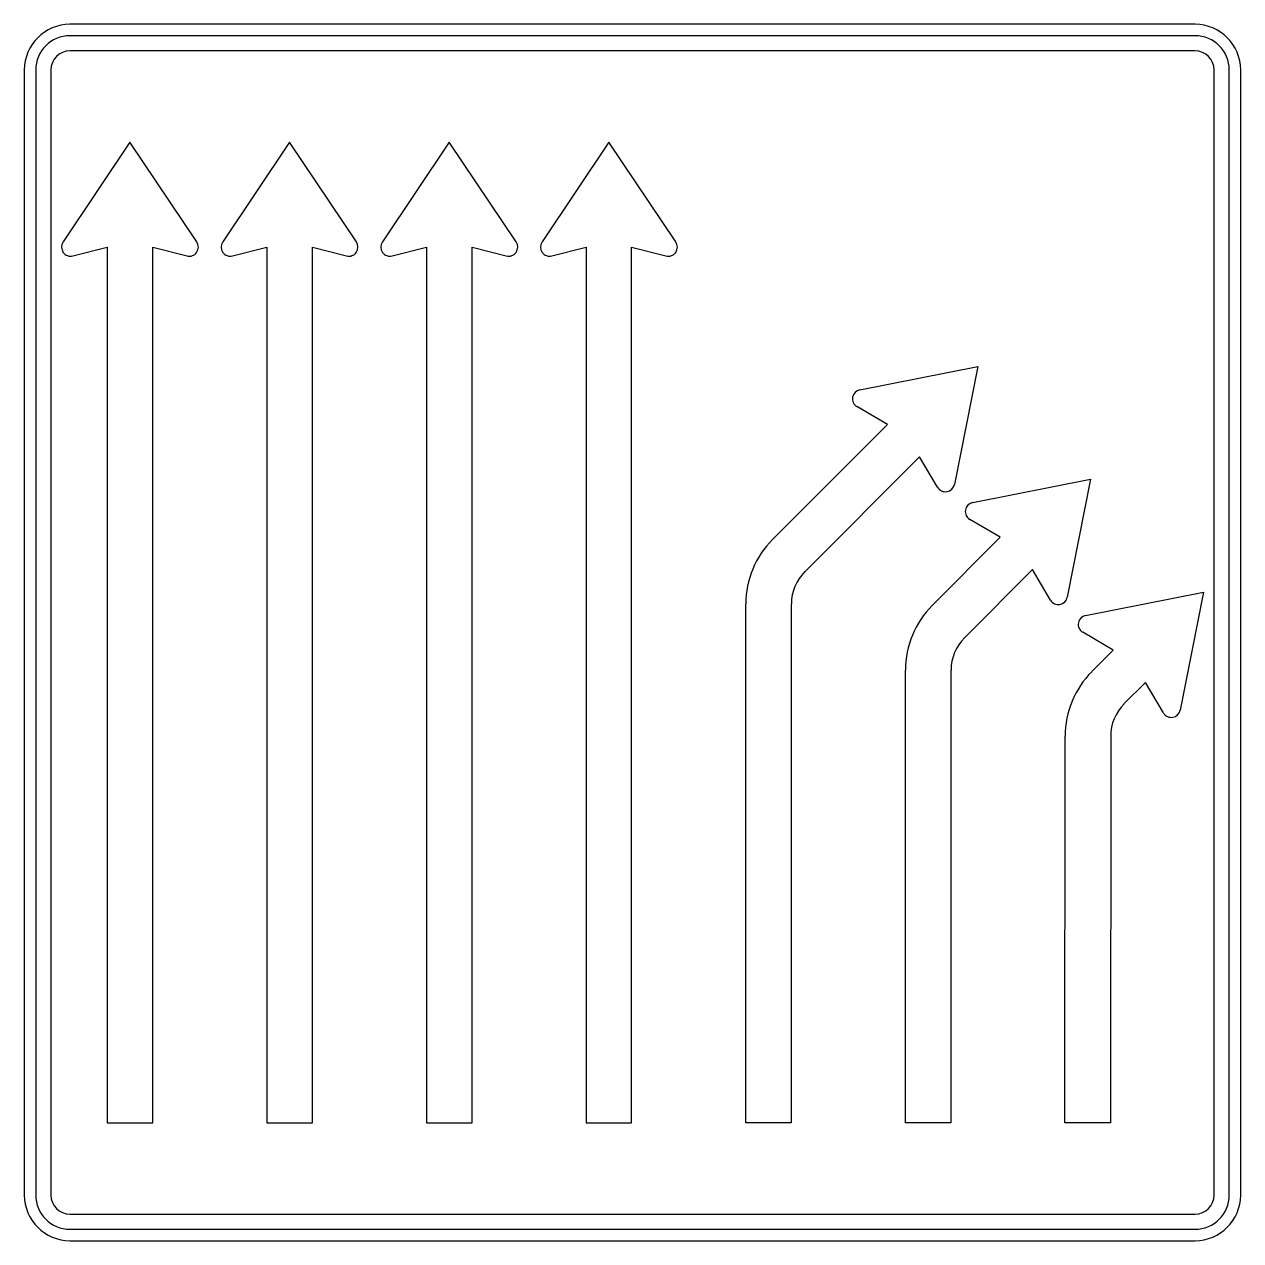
# Model space of a CAD drawing. Extents: x 0 to 1600, y 0 to 1600.
import ezdxf

# ---------------------------------------------------------------- set-up
doc = ezdxf.new("R2010")
doc.units = 0
doc.header["$LTSCALE"] = 25
doc.linetypes.add('AUSGEZOGEN', pattern=[0])
doc.layers.get('0').update_dxf_attribs({"linetype": 'AUSGEZOGEN'})

msp = doc.modelspace()

# ---------------------------------------------------------------- linework, layer by layer
for p, q in [((1540, 1600), (60, 1600)), ((1540, 1585), (60, 1585)), ((1540, 1565), (60, 1565)), ((0, 1540), (0, 60)), ((15, 1540), (15, 60)), ((35, 1540), (35, 60)), ((1565, 60), (1565, 1540)), ((1585, 60), (1585, 1540)), ((1600, 60), (1600, 1540)), ((138.9, 1445), (51, 1313.7)), ((226.9, 1313.7), (138.9, 1445)), ((348.9, 1445), (261, 1313.7)), ((436.9, 1313.7), (348.9, 1445)), ((558.9, 1445), (471, 1313.7)), ((646.9, 1313.7), (558.9, 1445)), ((768.9, 1445), (681, 1313.7)), ((856.9, 1313.7), (768.9, 1445)), ((64, 1295.4), (108.9, 1307)), ((108.9, 1307), (108.9, 155)), ((168.9, 1307), (214, 1295.4)), ((168.9, 155), (168.9, 1307)), ((273.9, 1295.4), (318.9, 1307)), ((318.9, 1307), (318.9, 155)), ((378.9, 1307), (423.9, 1295.4)), ((378.9, 155), (378.9, 1307)), ((483.9, 1295.4), (528.9, 1307)), ((528.9, 1307), (528.9, 155)), ((588.9, 1307), (634, 1295.4)), ((588.9, 155), (588.9, 1307)), ((694, 1295.4), (738.9, 1307)), ((738.9, 1307), (738.9, 155)), ((798.9, 1307), (843.9, 1295.4)), ((798.9, 155), (798.9, 1307)), ((1099, 1119.3), (1254.1, 1150)), ((1254.1, 1150), (1223.4, 994.9)), ((1135.3, 1073.6), (1095.3, 1097.2)), ((984.1, 922.5), (1135.3, 1073.6)), ((1177.7, 1031.2), (1026.5, 880)), ((1201.3, 991.2), (1177.7, 1031.2)), ((1247.5, 970.9), (1402.6, 1001.5)), ((1402.6, 1001.5), (1371.9, 846.5)), ((1283.8, 925.2), (1243.8, 948.8)), ((1194.1, 835.5), (1283.8, 925.2)), ((1326.2, 882.7), (1236.5, 793.1)), ((1349.8, 842.7), (1326.2, 882.7)), ((1396, 822.4), (1551.1, 853)), ((1551.1, 853), (1520.4, 698)), ((948.9, 155), (949, 837.6)), ((1008.9, 837.6), (1008.9, 155)), ((1432.3, 776.7), (1392.2, 800.3)), ((1404.1, 748.5), (1432.3, 776.7)), ((1158.9, 155), (1159, 750.6)), ((1218.9, 750.6), (1218.9, 155)), ((1474.7, 734.2), (1446.5, 706.1)), ((1498.3, 694.2), (1474.7, 734.2)), ((1368.9, 155), (1369, 663.6)), ((1429, 663.6), (1428.9, 155)), ((108.9, 155), (168.9, 155)), ((318.9, 155), (378.9, 155)), ((528.9, 155), (588.9, 155)), ((738.9, 155), (798.9, 155)), ((1008.9, 155), (948.9, 155)), ((1218.9, 155), (1158.9, 155)), ((1428.9, 155), (1368.9, 155)), ((60, 35), (1540, 35)), ((60, 15), (1540, 15)), ((60, 0), (1540, 0))]:
    msp.add_line(p, q)
for centre, radius, start, end in [((60, 1540), 60, 90, 180), ((1540, 1540), 60, 0, 90), ((60, 1540), 45, 90, 180), ((1540, 1540), 45, 0, 90), ((60, 1540), 25, 90, 180), ((1540, 1540), 25, 0, 90), ((61, 1307), 12, 146.195, 284.48), ((216.9, 1307), 12, 255.525, 393.805), ((270.9, 1307), 12, 146.195, 284.475), ((426.9, 1307), 12, 255.52, 393.805), ((480.9, 1307), 12, 146.195, 284.475), ((637, 1307), 12, 255.525, 393.805), ((691, 1307), 12, 146.195, 284.48), ((847, 1307), 12, 255.52, 393.805), ((1101.3, 1107.5), 12, 101.195, 239.475), ((1211.7, 997.2), 12, 210.52, 348.805), ((1249.8, 959.1), 12, 101.195, 239.475), ((1069, 837.6), 120, 135, 180), ((1069, 837.6), 60, 135, 180), ((1279, 750.6), 120, 135, 180), ((1360.2, 848.8), 12, 210.525, 348.805), ((1398.3, 810.6), 12, 101.195, 239.47), ((1279, 750.6), 60, 135, 180), ((1489, 663.6), 120, 135, 180), ((1489, 663.6), 60, 135, 180), ((1508.7, 700.3), 12, 210.52, 348.81), ((60, 60), 60, 180, 270), ((60, 60), 45, 180, 270), ((60, 60), 25, 180, 270), ((1540, 60), 60, 270, 360), ((1540, 60), 45, 270, 360), ((1540, 60), 25, 270, 360)]:
    msp.add_arc(centre, radius, start, end)

doc.saveas('drawing.dxf')
